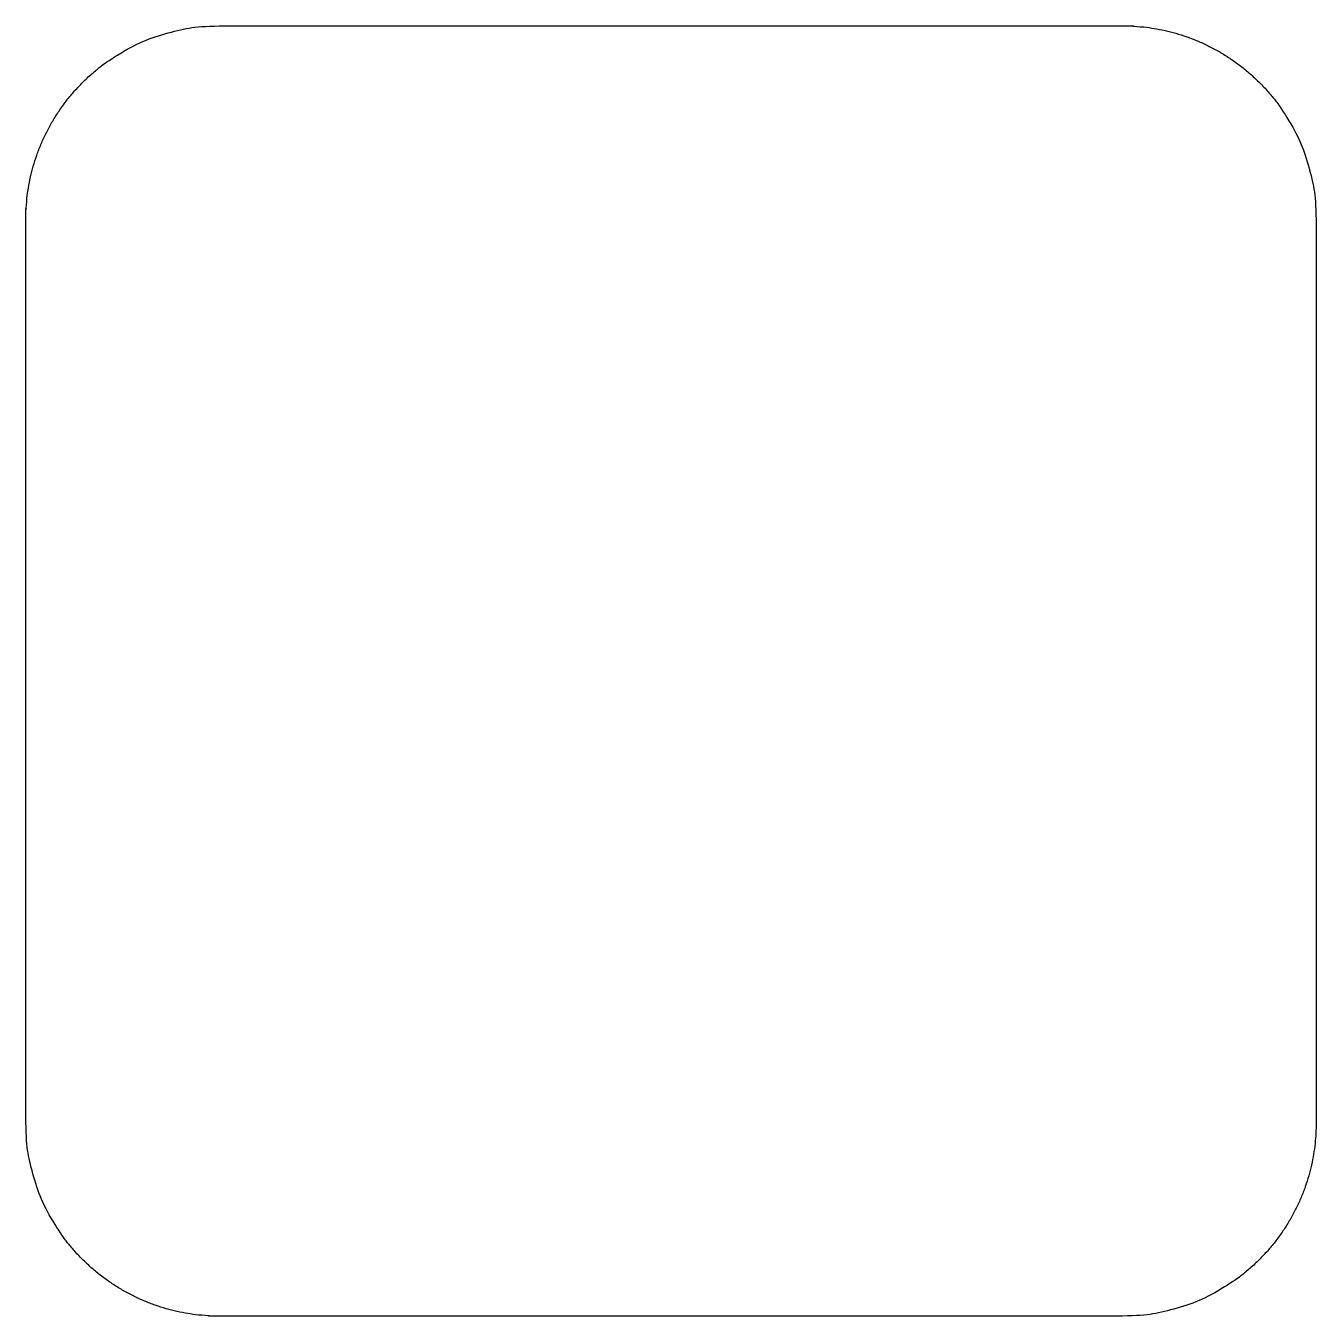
# Model space of a CAD drawing. Header units: millimetres. Extents: x 0 to 20, y 0 to 20.
import ezdxf

# ---------------------------------------------------------------- set-up
doc = ezdxf.new("R2010")
doc.units = ezdxf.units.MM
doc.layers.add('Default', color=7, linetype='Continuous')

msp = doc.modelspace()

# ---------------------------------------------------------------- linework, layer by layer
at = {"layer": 'Default'}
msp.add_rational_spline([(20, 3), (20, 10), (20, 17), (20, 20), (17, 20), (10, 20), (3, 20), (0, 20), (0, 17), (0, 10), (0, 3), (0, 0), (3, 0), (10, 0), (17, 0), (20, 0), (20, 3)], [1, 1, 1, 0.707106781187, 1, 1, 1, 0.707106781187, 1, 1, 1, 0.707106781187, 1, 1, 1, 0.707106781187, 1], degree=2, knots=[0, 0, 0, 1, 1, 2, 2, 3, 3, 4, 4, 5, 5, 6, 6, 7, 7, 8, 8, 8], dxfattribs=at)

doc.saveas('drawing.dxf')
